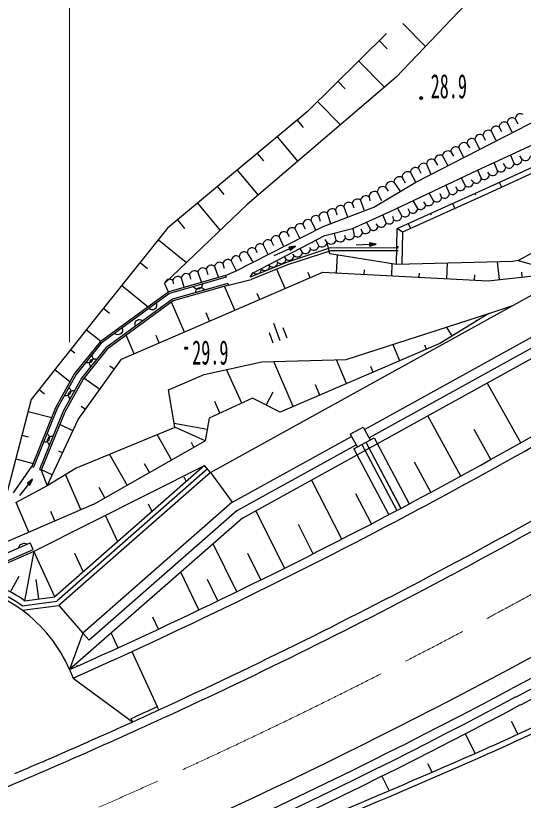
# Model space of a CAD drawing. Units: millimetres, scale not verified. Extents: x 40000 to 680000, y 20000 to 380000.
# Drawn here: x 509141 to 536774, y 295919 to 338634 of the extents above; entities that cross this region are included whole.
import ezdxf
from ezdxf.enums import TextEntityAlignment as Align

# ---------------------------------------------------------------- set-up
doc = ezdxf.new("R2010")
doc.units = ezdxf.units.MM
doc.header["$LTSCALE"] = 1000
doc.linetypes.add('CHAIN', pattern=[18.5, 12, -1.5, 3.5, -1.5])
for name, color, linetype, lineweight in [('M-BGD', 7, 'Continuous', 25), ('M-BMK', 2, 'CHAIN', 13), ('M-STR-HTXT', 7, 'Continuous', 13)]:
    doc.layers.add(name, color=color, linetype=linetype, lineweight=lineweight)
doc.styles.add('ＭＳ ゴシック', font='')
doc.styles.get('ＭＳ ゴシック').set_extended_font_data('MS Gothic')

msp = doc.modelspace()

# ---------------------------------------------------------------- linework, layer by layer
at = {"layer": 'M-BGD'}
for p, q in [((534241, 339891), (529861, 335281)), ((530212, 338210), (531451, 336954)), ((529322, 337669), (525004, 333406)), ((528923, 337275), (529356, 336837)), ((527803, 336170), (529221, 334734)), ((529861, 335281), (521742, 328357)), ((526684, 335064), (527084, 334658)), ((530916, 329572), (539700, 334071)), ((525564, 333958), (526819, 332687)), ((525004, 333406), (517405, 327060)), ((524461, 332952), (524794, 332553)), ((534277, 330228), (540067, 332893)), ((535896, 332797), (536142, 332314)), ((536335, 333022), (536480, 332742)), ((535018, 332347), (535272, 331854)), ((535457, 332572), (535581, 332325)), ((523376, 332046), (524495, 330705)), ((534139, 331897), (534394, 331364)), ((534578, 332122), (534697, 331855)), ((533700, 331672), (533839, 331449)), ((534742, 329231), (540514, 331888)), ((540637, 331614), (534866, 328958)), ((522290, 331139), (522629, 330734)), ((532822, 331222), (532978, 330994)), ((533261, 331447), (533503, 330951)), ((531944, 330772), (532097, 330492)), ((532383, 330997), (532642, 330495)), ((535378, 330185), (535187, 330642)), ((536268, 330594), (536092, 331023)), ((536712, 330799), (536576, 331005)), ((521204, 330233), (522342, 328870)), ((529519, 327979), (534277, 330228)), ((531065, 330322), (531196, 330058)), ((531504, 330547), (531733, 330013)), ((534489, 329775), (534299, 330204)), ((535823, 330389), (535690, 330580)), ((530176, 329830), (530346, 329527)), ((530626, 330097), (530903, 329590)), ((533624, 329366), (533401, 329783)), ((534933, 329980), (534839, 330122)), ((536496, 325307), (544661, 329815)), ((528639, 328218), (530916, 329572)), ((529726, 329562), (530059, 329094)), ((532759, 328957), (532553, 329419)), ((534056, 329571), (533941, 329701)), ((535464, 329564), (535589, 329291)), ((520119, 329326), (520470, 328906)), ((528825, 329027), (529049, 328565)), ((529276, 329295), (529413, 329084)), ((529902, 327052), (534742, 329231)), ((534866, 328958), (530198, 326856)), ((531894, 328549), (531650, 328970)), ((532327, 328753), (532251, 328932)), ((533191, 329162), (533103, 329322)), ((534137, 328959), (534174, 328877)), ((527920, 328583), (528093, 328064)), ((528375, 328760), (528427, 328551)), ((531030, 328140), (530788, 328528)), ((531462, 328344), (531350, 328496)), ((521742, 328357), (517247, 324059)), ((519033, 328420), (520265, 326944)), ((519747, 313774), (546170, 328363)), ((525886, 327152), (528639, 328218)), ((526553, 328054), (526620, 327791)), ((527009, 328230), (527207, 327675)), ((527464, 328407), (527542, 328174)), ((530165, 327731), (529935, 328137)), ((530597, 327935), (530499, 328119)), ((532927, 328414), (533050, 328141)), ((525642, 327701), (525718, 327454)), ((526097, 327877), (526276, 327319)), ((527471, 327041), (529519, 327979)), ((529304, 327353), (529138, 327756)), ((529732, 327526), (529669, 327703)), ((531717, 327869), (531754, 327787)), ((517947, 327513), (518336, 327048)), ((524775, 327262), (524894, 327037)), ((525209, 327481), (525480, 326951)), ((528448, 327006), (528235, 327388)), ((528876, 327179), (528760, 327295)), ((530507, 327325), (530630, 327051)), ((517405, 327060), (513421, 322082)), ((521108, 324734), (525886, 327152)), ((523909, 326823), (524021, 326617)), ((524342, 327043), (524598, 326540)), ((525965, 326673), (527471, 327041)), ((526590, 326414), (526489, 326777)), ((527592, 326659), (527506, 327030)), ((528020, 326832), (527939, 327008)), ((528124, 316115), (547679, 326912)), ((529862, 325085), (529902, 327052)), ((530198, 326856), (529902, 327052)), ((530198, 326856), (530163, 325093)), ((516907, 326437), (518447, 325204)), ((522097, 324656), (525965, 326673)), ((523042, 326385), (523168, 326118)), ((523475, 326604), (523725, 326070)), ((525643, 326109), (525490, 326399)), ((526089, 326292), (525985, 326447)), ((527091, 326536), (527050, 326664)), ((548071, 326535), (528376, 315660)), ((521492, 311288), (548448, 326172)), ((522175, 325946), (522285, 325741)), ((522608, 326165), (522860, 325648)), ((524366, 326089), (523195, 325566)), ((526274, 325991), (523887, 325203)), ((524366, 326089), (524011, 326026)), ((524011, 326026), (524082, 325866)), ((524024, 326018), (524332, 326074)), ((524085, 325882), (524024, 326018)), ((524041, 326011), (524300, 326060)), ((524091, 325899), (524041, 326011)), ((524059, 326005), (524268, 326046)), ((524098, 325917), (524059, 326005)), ((524076, 325998), (524236, 326031)), ((524105, 325934), (524076, 325998)), ((524082, 325866), (524366, 326089)), ((524333, 326074), (524085, 325882)), ((524300, 326060), (524091, 325899)), ((524093, 325991), (524204, 326017)), ((524111, 325951), (524093, 325991)), ((524268, 326046), (524098, 325917)), ((524236, 326031), (524105, 325934)), ((524204, 326017), (524111, 325951)), ((524111, 325985), (524171, 326002)), ((524118, 325969), (524111, 325985)), ((524114, 325977), (524171, 326002)), ((524171, 326002), (524118, 325969)), ((524751, 325744), (524628, 325956)), ((525197, 325926), (525180, 326021)), ((526236, 325664), (526089, 326292)), ((529957, 325979), (526274, 325991)), ((528765, 326202), (527675, 326140)), ((528765, 326202), (528410, 326270)), ((528410, 326270), (528420, 326095)), ((528428, 326108), (528420, 326257)), ((528420, 326257), (528728, 326200)), ((528420, 326095), (528765, 326202)), ((528729, 326200), (528428, 326108)), ((528441, 326122), (528434, 326245)), ((528434, 326245), (528693, 326198)), ((528693, 326198), (528441, 326122)), ((528453, 326136), (528448, 326232)), ((528448, 326232), (528658, 326196)), ((528658, 326196), (528453, 326136)), ((528465, 326150), (528461, 326220)), ((528461, 326220), (528622, 326194)), ((528622, 326194), (528465, 326150)), ((528478, 326164), (528475, 326207)), ((528475, 326207), (528587, 326192)), ((528587, 326192), (528478, 326164)), ((528490, 326178), (528489, 326195)), ((528489, 326195), (528552, 326190)), ((528490, 326186), (528552, 326190)), ((528552, 326190), (528490, 326178)), ((529882, 326068), (529972, 326067)), ((521308, 325507), (521420, 325269)), ((521742, 325727), (522023, 325246)), ((523859, 325378), (523758, 325542)), ((526298, 325841), (523939, 325063)), ((524305, 325561), (524223, 325649)), ((529862, 325085), (526236, 325664)), ((529957, 325829), (526298, 325841)), ((526608, 324628), (526658, 325597)), ((515911, 325193), (516323, 324863)), ((520422, 325134), (520498, 324897)), ((520875, 325288), (521124, 324772)), ((523887, 325203), (521911, 324403)), ((523939, 325063), (521967, 324264)), ((522966, 325012), (522907, 325084)), ((523413, 325195), (523365, 325233)), ((529609, 324470), (529643, 325120)), ((536198, 325257), (529862, 325085)), ((532610, 324312), (532655, 325161)), ((535481, 324264), (535371, 325235)), ((536496, 325307), (536198, 325257)), ((536496, 325307), (539247, 324541)), ((514900, 319936), (525857, 324667)), ((519061, 324673), (519241, 324137)), ((519515, 324827), (519605, 324547)), ((519968, 324981), (520164, 324415)), ((520566, 324494), (521108, 324734)), ((521911, 324403), (522074, 324647)), ((522520, 324830), (522502, 324858)), ((523803, 323780), (523352, 324825)), ((525172, 324371), (525054, 324645)), ((525857, 324667), (534862, 324194)), ((528108, 324549), (528121, 324792)), ((536718, 324403), (536687, 324680)), ((520566, 324494), (517475, 323604)), ((520593, 324398), (517520, 323513)), ((517701, 324212), (517718, 324039)), ((518154, 324366), (518289, 323881)), ((518608, 324520), (518661, 324289)), ((520566, 324494), (520593, 324398)), ((520718, 323965), (521967, 324264)), ((531110, 324391), (531121, 324610)), ((534111, 324234), (534126, 324524)), ((534862, 324194), (537337, 324472)), ((514915, 323949), (516359, 322793)), ((517247, 324059), (517450, 323604)), ((520690, 324061), (517676, 323193)), ((520718, 323965), (517720, 323102)), ((518850, 323836), (518816, 323886)), ((518892, 323797), (518850, 323836)), ((518954, 323758), (518892, 323797)), ((518992, 323740), (519036, 323784)), ((519036, 323784), (519088, 323817)), ((519088, 323817), (519162, 323839)), ((519203, 323798), (519151, 323765)), ((519162, 323839), (519224, 323838)), ((519248, 323842), (519203, 323798)), ((519224, 323838), (519285, 323824)), ((519278, 323908), (519248, 323842)), ((519293, 323964), (519278, 323908)), ((519285, 323824), (519347, 323785)), ((519297, 324024), (519293, 323964)), ((519347, 323785), (519389, 323747)), ((521064, 322597), (520500, 323903)), ((520690, 324061), (520718, 323965)), ((517475, 323604), (513731, 320883)), ((517520, 323513), (513800, 320810)), ((518943, 323558), (518946, 323619)), ((518946, 323619), (518961, 323674)), ((519016, 323744), (518954, 323758)), ((518961, 323674), (518992, 323740)), ((519077, 323744), (519016, 323744)), ((519151, 323765), (519077, 323744)), ((519389, 323747), (519423, 323697)), ((522433, 323188), (522294, 323511)), ((517676, 323193), (514044, 320555)), ((517720, 323102), (514114, 320482)), ((516792, 322984), (516810, 322926)), ((516810, 322926), (516814, 322869)), ((518324, 321414), (517625, 323033)), ((513919, 322705), (514250, 322440)), ((516437, 322655), (516388, 322690)), ((516489, 322633), (516437, 322655)), ((516561, 322617), (516489, 322633)), ((516623, 322625), (516561, 322617)), ((516681, 322645), (516623, 322625)), ((516744, 322691), (516681, 322645)), ((516781, 322740), (516744, 322691)), ((516808, 322796), (516781, 322740)), ((516814, 322869), (516808, 322796)), ((534896, 322429), (536154, 322833)), ((513421, 322082), (509984, 317737)), ((515769, 322066), (515826, 322086)), ((515826, 322086), (515889, 322094)), ((515889, 322094), (515960, 322078)), ((515960, 322078), (516013, 322056)), ((519694, 322006), (519502, 322450)), ((527126, 319922), (534896, 322429)), ((534896, 322429), (532236, 320787)), ((515636, 321842), (515642, 321915)), ((515640, 321785), (515636, 321842)), ((515658, 321727), (515640, 321785)), ((515642, 321915), (515669, 321971)), ((515669, 321971), (515706, 322020)), ((515706, 322020), (515769, 322066)), ((516013, 322056), (516062, 322021)), ((523176, 321891), (523518, 320951)), ((523687, 321654), (523893, 321091)), ((532901, 321198), (532599, 321688)), ((534231, 322018), (534201, 322067)), ((512991, 321539), (513778, 320917)), ((514577, 321303), (514528, 321339)), ((514630, 321281), (514577, 321303)), ((514702, 321266), (514630, 321281)), ((514764, 321274), (514702, 321266)), ((514821, 321294), (514764, 321274)), ((514884, 321340), (514821, 321294)), ((514921, 321388), (514884, 321340)), ((514948, 321445), (514921, 321388)), ((514932, 321633), (514950, 321574)), ((514954, 321517), (514948, 321445)), ((514950, 321574), (514954, 321517)), ((515585, 320232), (515152, 321236)), ((516955, 320823), (516785, 321216)), ((522936, 321381), (523141, 320817)), ((513731, 320883), (512350, 319155)), ((513800, 320810), (512434, 319099)), ((532236, 320787), (523529, 317047)), ((512132, 320453), (512363, 320271)), ((514044, 320555), (512725, 318903)), ((514114, 320482), (512809, 318848)), ((530059, 319852), (529676, 320744)), ((531510, 320476), (531413, 320702)), ((512538, 316644), (514900, 319936)), ((513273, 320150), (513305, 320098)), ((513296, 319925), (513354, 319949)), ((513305, 320098), (513325, 320044)), ((513325, 320044), (513338, 319973)), ((513338, 319973), (513327, 319911)), ((513354, 319949), (513427, 319953)), ((513427, 319953), (513484, 319946)), ((513484, 319946), (513541, 319924)), ((513018, 319738), (512961, 319759)), ((513074, 319731), (513018, 319738)), ((513148, 319735), (513074, 319731)), ((513205, 319759), (513148, 319735)), ((513164, 319711), (513175, 319772)), ((513177, 319639), (513164, 319711)), ((513175, 319772), (513198, 319829)), ((513196, 319585), (513177, 319639)), ((513229, 319534), (513196, 319585)), ((513198, 319829), (513246, 319890)), ((513256, 319794), (513205, 319759)), ((513246, 319890), (513296, 319925)), ((513304, 319854), (513256, 319794)), ((513327, 319911), (513304, 319854)), ((514507, 319387), (514265, 319561)), ((519401, 319103), (522534, 319793)), ((522534, 319793), (527126, 319922)), ((524254, 317359), (523201, 319812)), ((527157, 318605), (526598, 319907)), ((528608, 319229), (528476, 319537)), ((511272, 319367), (512103, 318710)), ((512350, 319155), (511316, 317291)), ((512434, 319099), (511407, 317248)), ((517463, 318271), (519401, 319103)), ((521447, 317542), (520613, 319370)), ((512725, 318903), (511723, 317097)), ((512809, 318848), (511814, 317054)), ((513719, 318290), (512857, 318908)), ((510413, 318281), (510716, 318041)), ((512041, 318392), (512082, 318347)), ((512082, 318347), (512110, 318297)), ((512110, 318297), (512135, 318228)), ((512135, 318228), (512135, 318166)), ((512157, 318212), (512229, 318228)), ((512229, 318228), (512286, 318230)), ((512286, 318230), (512346, 318219)), ((517811, 316228), (517463, 318271)), ((525706, 317982), (525464, 318545)), ((536637, 315387), (534806, 318639)), ((511858, 317943), (511799, 317955)), ((511915, 317946), (511858, 317943)), ((511987, 317962), (511915, 317946)), ((512040, 317995), (511987, 317962)), ((512009, 317945), (512010, 318008)), ((512034, 317877), (512009, 317945)), ((512010, 318008), (512023, 318067)), ((512023, 318067), (512060, 318135)), ((512062, 317827), (512034, 317877)), ((512084, 318038), (512040, 317995)), ((512060, 318135), (512104, 318178)), ((512103, 317782), (512062, 317827)), ((512121, 318106), (512084, 318038)), ((512104, 318178), (512157, 318212)), ((512135, 318166), (512121, 318106)), ((522039, 317812), (519669, 316731)), ((523529, 317047), (522039, 317812)), ((522784, 317429), (523154, 318151)), ((509984, 317737), (508639, 312572)), ((520262, 317002), (519979, 317622)), ((509816, 317092), (511101, 316757)), ((511316, 317291), (510024, 314090)), ((511407, 317248), (510116, 314053)), ((511723, 317097), (510441, 313922)), ((511814, 317054), (510534, 313884)), ((512932, 317192), (512708, 317353)), ((510849, 313035), (512538, 316644)), ((519669, 316731), (519448, 315497)), ((533367, 313573), (531573, 316854)), ((512256, 316042), (511540, 316377)), ((517797, 316224), (512434, 314003)), ((519559, 316114), (517776, 316434)), ((519448, 315497), (517811, 316228)), ((527356, 315851), (528057, 316238)), ((528057, 316238), (528443, 315537)), ((535005, 314475), (534099, 316108)), ((509479, 315800), (509814, 315713)), ((510855, 315882), (510901, 315842)), ((510901, 315842), (510935, 315796)), ((510903, 315623), (510941, 315671)), ((510935, 315796), (510968, 315731)), ((510941, 315671), (510990, 315711)), ((510968, 315731), (510975, 315669)), ((510975, 315669), (510970, 315608)), ((510990, 315711), (511059, 315736)), ((511059, 315736), (511115, 315745)), ((511115, 315745), (511176, 315741)), ((517630, 314463), (516851, 315832)), ((520902, 312128), (527424, 315729)), ((527356, 315851), (527743, 315151)), ((510728, 315414), (510668, 315419)), ((510785, 315424), (510728, 315414)), ((510854, 315449), (510785, 315424)), ((510902, 315488), (510854, 315449)), ((510868, 315491), (510874, 315552)), ((510875, 315428), (510868, 315491)), ((510874, 315552), (510903, 315623)), ((510909, 315364), (510875, 315428)), ((510941, 315536), (510902, 315488)), ((510943, 315318), (510909, 315364)), ((510970, 315608), (510941, 315536)), ((510988, 315278), (510943, 315318)), ((513389, 312050), (519448, 315497)), ((518842, 315152), (518703, 315397)), ((521203, 311700), (527675, 315273)), ((527553, 315046), (528647, 315650)), ((527990, 315287), (529890, 311702)), ((528209, 315408), (530111, 311819)), ((528647, 315650), (530552, 312053)), ((511694, 314839), (511498, 314931)), ((527553, 315046), (529448, 311468)), ((530108, 311817), (528374, 315088)), ((509143, 314509), (510093, 314262)), ((515207, 313084), (514255, 314757)), ((509020, 312656), (510024, 314090)), ((510024, 314090), (510116, 314053)), ((510138, 309478), (519417, 314150)), ((512434, 314003), (510849, 313035)), ((519417, 314150), (511265, 307004)), ((519582, 313962), (511373, 306766)), ((516418, 313773), (516159, 314230)), ((519747, 313774), (519417, 314150)), ((531740, 312690), (530858, 314328)), ((510441, 313922), (510534, 313884)), ((510534, 313884), (510849, 313035)), ((511131, 313636), (510544, 313911)), ((519747, 313774), (511481, 306528)), ((512683, 311744), (511856, 313650)), ((518289, 313534), (518416, 313273)), ((519747, 313774), (520921, 312144)), ((510063, 313403), (509342, 312514)), ((510063, 313403), (509775, 313186)), ((509775, 313186), (509911, 313076)), ((509790, 313185), (510040, 313375)), ((509906, 313091), (509790, 313185)), ((509809, 313187), (510018, 313347)), ((509904, 313110), (509809, 313187)), ((509827, 313189), (509996, 313320)), ((509902, 313128), (509827, 313189)), ((509846, 313191), (509973, 313292)), ((509900, 313147), (509846, 313191)), ((509864, 313193), (509951, 313265)), ((509898, 313165), (509864, 313193)), ((509883, 313195), (509929, 313237)), ((509896, 313184), (509883, 313195)), ((509889, 313189), (509929, 313237)), ((509929, 313237), (509896, 313184)), ((509951, 313265), (509898, 313165)), ((509973, 313292), (509900, 313147)), ((509996, 313320), (509902, 313128)), ((510018, 313347), (509904, 313110)), ((510041, 313375), (509906, 313091)), ((509911, 313076), (510063, 313403)), ((526900, 310142), (525244, 313360)), ((510849, 313035), (509139, 312118)), ((513995, 312395), (513684, 312942)), ((528507, 310975), (527659, 312597)), ((513389, 312050), (504920, 308375)), ((509860, 310519), (509161, 312130)), ((520921, 312144), (512799, 305024)), ((516353, 312065), (516555, 311641)), ((511272, 311131), (511047, 311650)), ((521203, 311700), (513142, 304633)), ((514026, 311413), (514685, 310002)), ((523781, 308560), (522218, 311689)), ((521492, 311288), (512077, 303035)), ((525343, 309346), (524538, 310933)), ((505855, 308151), (509927, 309931)), ((510093, 309567), (509927, 309931)), ((521171, 307273), (519897, 309889)), ((505912, 307740), (510093, 309567)), ((506879, 308053), (510138, 309478)), ((510134, 309477), (509629, 306784)), ((511265, 307004), (510134, 309477)), ((512340, 309375), (512806, 308355)), ((522478, 307914), (521769, 309350)), ((508863, 307263), (509339, 308126)), ((519115, 306281), (518131, 308342)), ((510402, 306888), (510261, 307939)), ((520144, 306775), (519580, 307945)), ((509492, 306514), (511373, 306766)), ((509629, 306784), (511265, 307004)), ((509499, 306262), (511481, 306528)), ((511481, 306528), (512799, 305024)), ((516911, 305240), (516607, 305890)), ((512799, 305024), (512077, 303035)), ((512799, 305024), (513142, 304633)), ((514334, 305013), (514698, 304218)), ((515466, 304020), (516845, 301022)), ((512077, 303035), (512278, 302577)), ((512453, 303268), (512477, 303213)), ((512278, 302577), (515504, 300190)), ((516928, 300840), (516845, 301021)), ((515504, 300190), (515424, 300373)), ((514706, 299830), (515390, 300138)), ((536111, 300223), (536483, 299522)), ((513908, 299472), (514592, 299779)), ((533600, 299534), (534153, 298469)), ((512307, 298764), (512994, 299066)), ((513108, 299117), (513794, 299421)), ((511506, 298413), (512193, 298713)), ((510703, 298065), (511391, 298363)), ((509899, 297719), (510588, 298015)), ((531810, 297448), (531574, 297911)), ((509095, 297375), (509784, 297670)), ((529069, 297230), (529463, 296440))]:
    msp.add_line(p, q, dxfattribs=at)
for centre, radius in [((531208, 334151), 75), ((531208, 334151), 65.6), ((531208, 334151), 56.3), ((531208, 334151), 46.9), ((531208, 334151), 37.5), ((531208, 334151), 28.2), ((531208, 334151), 18.8), ((531208, 334151), 9.4), ((518424, 320537), 75), ((518424, 320537), 65.6), ((518424, 320537), 56.3), ((518424, 320537), 46.9), ((518424, 320537), 37.5), ((518424, 320537), 28.2), ((518424, 320537), 18.8), ((518424, 320537), 9.4)]:
    msp.add_circle(centre, radius, dxfattribs=at)
for centre, radius, start, end in [((536614, 333017), 280, 55.1977, 179.0527), ((535736, 332567), 280, 55.1977, 179.0527), ((536175, 332792), 280, 55.1977, 179.0527), ((393083, 570237), 292500, 298.0719, 305.66943), ((534858, 332117), 280, 55.1977, 179.0527), ((535297, 332342), 280, 55.1977, 179.0527), ((393083, 570237), 293000, 298.07214, 305.66943), ((533979, 331668), 280, 55.1977, 179.0527), ((534419, 331892), 280, 55.1977, 179.0527), ((533101, 331218), 280, 55.1977, 179.0527), ((533540, 331443), 280, 55.1977, 179.0527), ((532223, 330768), 280, 55.1977, 179.0527), ((532662, 330993), 280, 55.1977, 179.0527), ((531784, 330543), 280, 55.1977, 179.0527), ((536435, 330815), 277, 232.7904, 356.6454), ((536880, 331020), 277, 232.7904, 356.6454), ((530906, 330093), 280, 55.1977, 179.0527), ((531345, 330318), 280, 55.1977, 179.0527), ((535101, 330201), 277, 232.7904, 356.6454), ((535546, 330406), 277, 232.7904, 356.6454), ((535991, 330610), 277, 232.7904, 356.6454), ((530029, 329564), 304, 61.1102, 180.3348), ((530479, 329832), 304, 61.1102, 180.3348), ((534218, 329788), 271, 233.3764, 357.2314), ((534656, 329996), 277, 232.7904, 356.6454), ((529129, 329029), 304, 61.1102, 180.3348), ((529579, 329297), 304, 61.1102, 180.3348), ((533353, 329379), 271, 233.3764, 357.2314), ((533786, 329584), 271, 233.3764, 357.2314), ((528679, 328761), 304, 61.1102, 180.3348), ((532488, 328971), 271, 233.3764, 357.2314), ((532921, 329175), 271, 233.3764, 357.2314), ((393083, 570237), 297000, 298.07428, 305.66943), ((527739, 328374), 277, 49.2523, 173.1074), ((528194, 328550), 277, 49.2523, 173.1074), ((531624, 328562), 271, 233.3764, 357.2314), ((532056, 328766), 271, 233.3764, 357.2314), ((526372, 327844), 277, 49.2523, 173.1074), ((526828, 328020), 277, 49.2523, 173.1074), ((527283, 328197), 277, 49.2523, 173.1074), ((530759, 328153), 271, 233.3764, 357.2314), ((531191, 328357), 271, 233.3764, 357.2314), ((525484, 327475), 275, 54.9157, 178.7707), ((525917, 327667), 277, 49.2523, 173.1074), ((529894, 327744), 271, 233.3764, 357.2314), ((530326, 327948), 271, 233.3764, 357.2314), ((524617, 327037), 275, 54.9157, 178.7707), ((525050, 327256), 275, 54.9157, 178.7707), ((529044, 327380), 262, 230.148, 354.0029), ((529472, 327554), 262, 230.148, 354.0029), ((523750, 326598), 275, 54.9157, 178.7707), ((524183, 326817), 275, 54.9157, 178.7707), ((527760, 326859), 262, 230.148, 354.0029), ((528188, 327033), 262, 230.148, 354.0029), ((528616, 327207), 262, 230.148, 354.0029), ((522883, 326160), 275, 54.9157, 178.7707), ((523317, 326379), 275, 54.9157, 178.7707), ((526305, 326495), 297, 223.3355, 344.0808), ((526806, 326618), 297, 223.3355, 344.0808), ((527307, 326740), 297, 223.3355, 344.0808), ((522017, 325721), 275, 54.9157, 178.7707), ((522450, 325940), 275, 54.9157, 178.7707), ((524925, 325954), 273, 230.3539, 354.2089), ((525371, 326137), 273, 230.3539, 354.2089), ((525817, 326319), 273, 230.3539, 354.2089), ((521150, 325282), 275, 54.9157, 178.7707), ((521583, 325502), 275, 54.9157, 178.7707), ((524033, 325588), 273, 230.3539, 354.2089), ((524479, 325771), 273, 230.3539, 354.2089), ((520236, 324937), 271, 46.7971, 170.6521), ((520689, 325090), 271, 46.7971, 170.6521), ((523141, 325223), 273, 230.3539, 354.2089), ((523587, 325405), 273, 230.3539, 354.2089), ((518875, 324476), 271, 46.7971, 170.6521), ((519329, 324629), 271, 46.7971, 170.6521), ((519782, 324783), 271, 46.7971, 170.6521), ((522248, 324857), 273, 230.3539, 354.2089), ((522695, 325040), 273, 230.3539, 354.2089), ((517515, 324014), 271, 46.7971, 170.6521), ((517968, 324168), 271, 46.7971, 170.6521), ((518422, 324322), 271, 46.7971, 170.6521), ((393083, 570237), 303000, 298.07739, 305.66943), ((393083, 570237), 304000, 298.07794, 305.66943), ((393083, 570237), 304520, 298.07794, 305.66943), ((393083, 570237), 296500, 298.07404, 302.67865), ((393083, 570236), 292500, 294.00513, 298.07581), ((393083, 570236), 293000, 294.00446, 298.07581), ((393083, 570237), 305020, 298.07794, 301.72437), ((509602, 309568), 332, 61.337, 165.8897), ((393083, 570236), 296500, 294.6889, 298.07581), ((504750, 299824), 8500, 54.9685, 76.5999), ((393083, 570236), 297000, 294.6889, 298.07581), ((504750, 299824), 8000, 53.5877, 77.9084), ((504750, 299824), 8200, 54.666, 77.9084), ((504750, 299824), 8000, 23.6623, 53.5877), ((393083, 570236), 303000, 284.97742, 298.07581), ((393083, 570236), 304000, 284.97742, 298.07581), ((393083, 570236), 304500, 285.01306, 298.07581), ((393083, 570236), 305000, 285.04865, 298.07581), ((393083, 570237), 296300, 294.38684, 294.68886), ((393083, 570237), 296500, 294.38632, 294.68886), ((393083, 570237), 297000, 292.53777, 294.68884), ((393083, 570237), 296500, 294.36212, 294.38628), ((403465, 590565), 320000, 294.10443, 294.72394), ((393083, 570237), 296500, 294.02396, 294.0481), ((393083, 570237), 296500, 294.19302, 294.21719), ((403465, 590565), 320300, 294.10443, 294.72394), ((393083, 570237), 296500, 293.85486, 293.87901), ((393083, 570237), 296500, 293.68578, 293.70993), ((393083, 570237), 296500, 293.51669, 293.54083), ((326411, 772245), 517320, 291.50916, 293.67651), ((326411, 772245), 517620, 291.57898, 293.67651), ((393083, 570237), 296500, 293.3476, 293.37177), ((393083, 570237), 296500, 293.17851, 293.20267)]:
    msp.add_arc(centre, radius, start, end, dxfattribs=at)
at = {"layer": 'M-BMK'}
msp.add_arc((393083, 570237), 300000, 287.58893, 305.66943, dxfattribs=at)
at = {"layer": 'M-STR-HTXT'}
msp.add_line((512077, 355208), (512077, 320863), dxfattribs=at)

# ---------------------------------------------------------------- texts
at = {"layer": 'M-BGD', "style": 'ＭＳ ゴシック', "width": 0.55}
for s, p in [('28.9', (531730, 333741)), ('29.9', (518746, 319247))]:
    msp.add_text(s, height=1320, dxfattribs=at).set_placement(p, align=Align.BOTTOM_LEFT)

doc.saveas('drawing.dxf')
